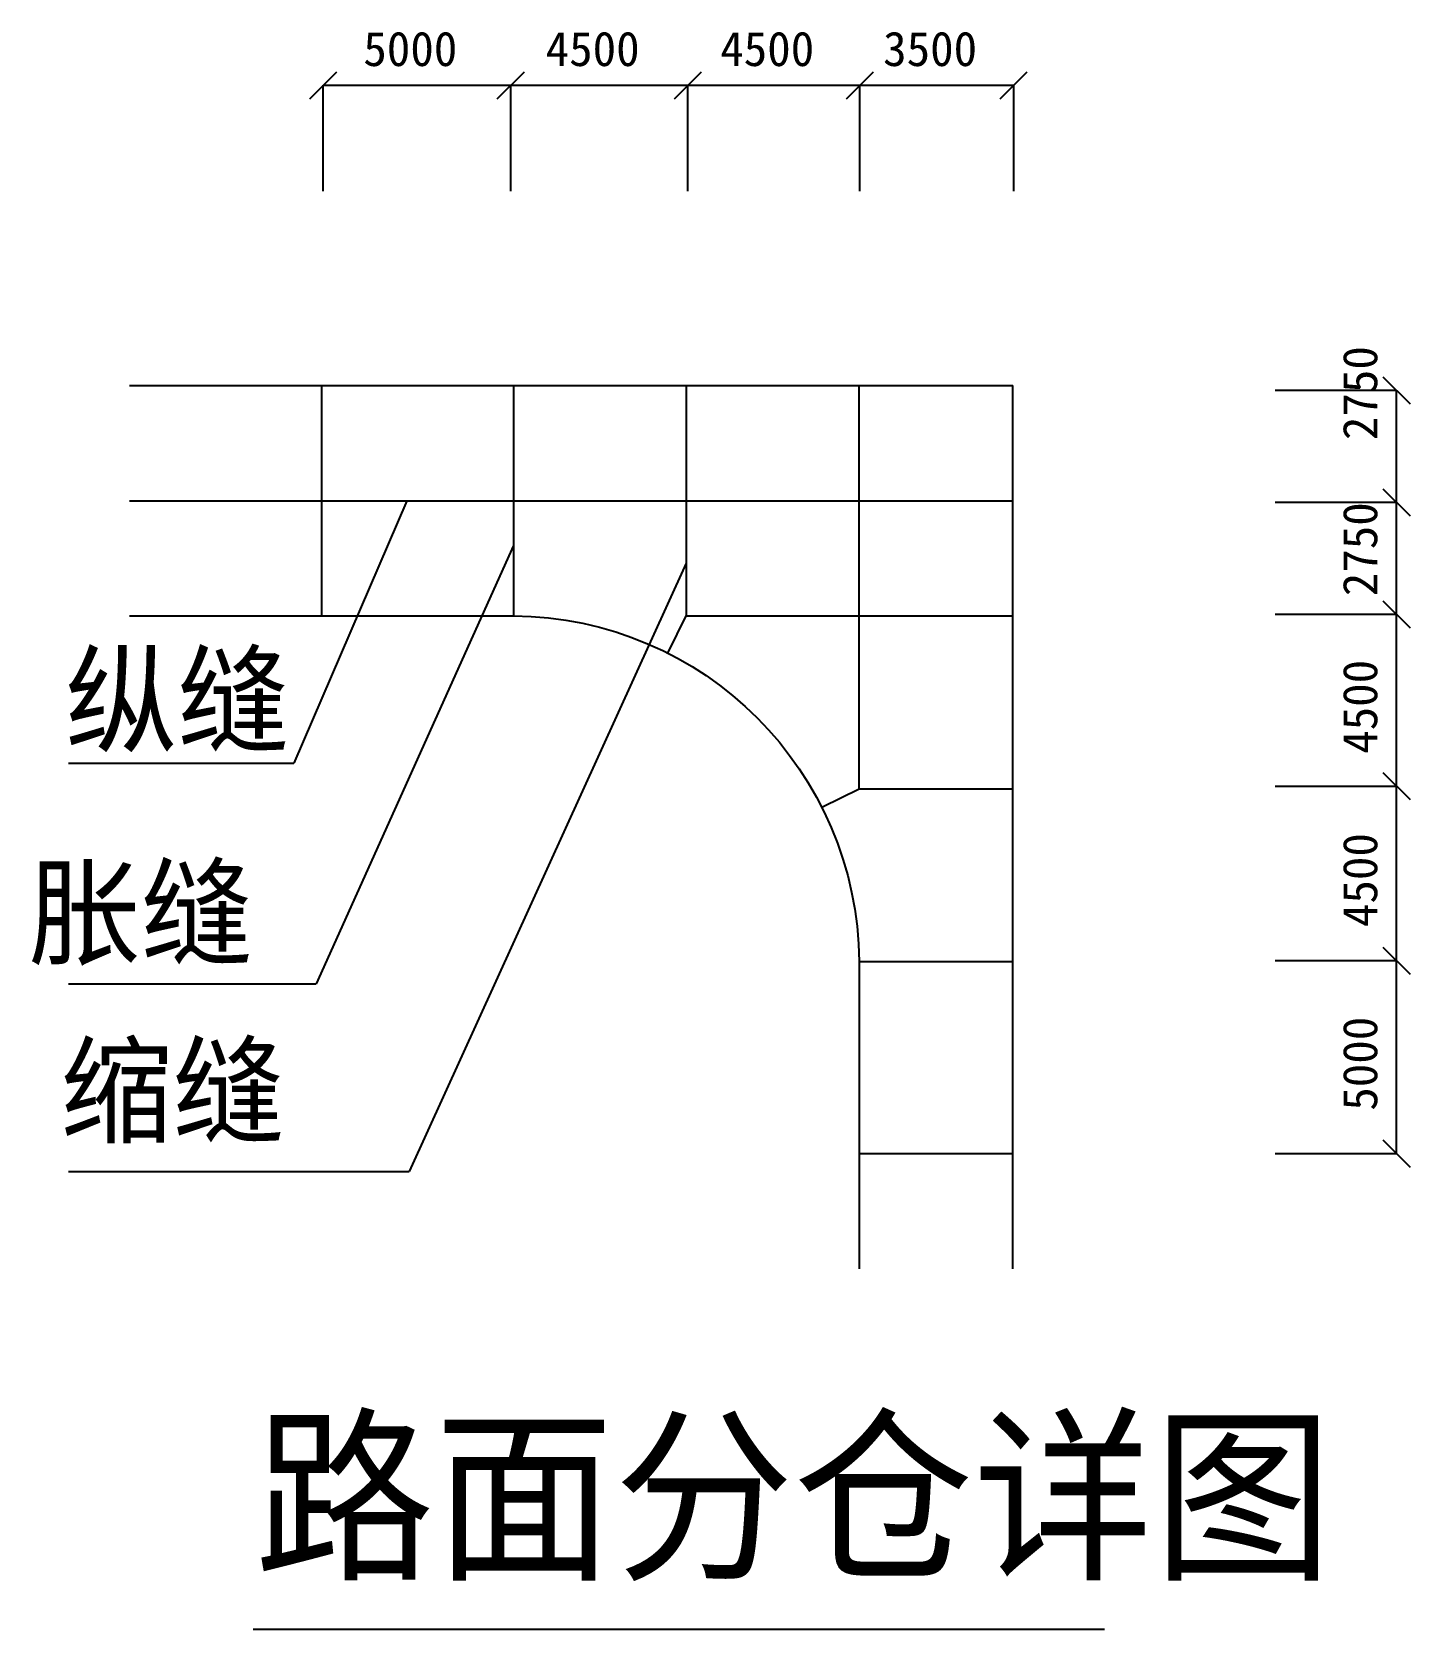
# Model space of a CAD drawing. Header units: metres. Extents: x 274 to 454, y -1201 to -993.
import ezdxf

# ---------------------------------------------------------------- set-up
doc = ezdxf.new("R2010")
doc.units = ezdxf.units.M
doc.layers.add('ZZ-2', color=7, linetype='Continuous')
doc.layers.add('ZZ-3', color=7, linetype='Continuous')

msp = doc.modelspace()

# ---------------------------------------------------------------- linework, layer by layer
msp.add_lwpolyline([(303.03, -1200.96), (413.92, -1200.96)])
at = {"layer": 'ZZ-2'}
for p, q in [((311.92, -1038.95), (311.92, -1068.97)), ((359.45, -1038.95), (359.45, -1068.97)), ((381.96, -1091.48), (381.96, -1038.95)), ((401.97, -1091.48), (401.97, -1038.95)), ((286.91, -1053.96), (401.97, -1053.96)), ((323.04, -1053.96), (308.31, -1088.14)), ((336.93, -1059.82), (311.22, -1116.9)), ((359.45, -1062.09), (323.37, -1141.33)), ((357.07, -1073.72), (359.45, -1068.97)), ((359.45, -1068.97), (401.97, -1068.97)), ((278.97, -1088.14), (308.31, -1088.14)), ((377.2, -1093.86), (381.96, -1091.48)), ((381.96, -1091.48), (401.97, -1091.48)), ((278.97, -1116.9), (311.22, -1116.9)), ((381.96, -1139), (401.97, -1139)), ((278.97, -1141.33), (323.37, -1141.33))]:
    msp.add_line(p, q, dxfattribs=at)
for points in [[(286.91, -1038.95), (401.97, -1038.95, 0.41)], [(401.97, -1154.01), (401.97, -1038.95, -0.41)], [(286.91, -1068.97), (336.93, -1068.97, -0.41), (381.96, -1113.99), (381.96, -1154.01)]]:
    msp.add_lwpolyline(points, format="xyb", dxfattribs=at)
for points in [[(336.93, -1038.95), (336.93, -1068.97)], [(381.96, -1113.99), (401.97, -1113.99)]]:
    msp.add_lwpolyline(points, dxfattribs=at)
at = {"layer": 'ZZ-3'}
for p, q in [((312.16, -999.84), (402.1, -999.84)), ((312.16, -1013.64), (312.16, -999.84)), ((336.59, -1013.64), (336.59, -999.84)), ((359.66, -1013.64), (359.66, -999.84)), ((382.07, -1013.64), (382.07, -999.84)), ((402.1, -1013.64), (402.1, -999.84)), ((436.14, -1039.57), (451.96, -1039.57)), ((451.96, -1139), (451.96, -1039.57)), ((436.14, -1054.16), (451.96, -1054.16)), ((436.14, -1068.76), (451.96, -1068.76)), ((436.14, -1091.14), (451.96, -1091.14)), ((436.14, -1113.88), (451.96, -1113.88)), ((436.14, -1139), (451.96, -1139))]:
    msp.add_line(p, q, dxfattribs=at)
for points in [[(310.4, -1001.61), (313.93, -998.08)], [(334.82, -1001.61), (338.36, -998.08)], [(357.9, -1001.61), (361.43, -998.08)], [(380.3, -1001.61), (383.84, -998.08)], [(400.33, -1001.61), (403.87, -998.08)], [(450.2, -1037.81), (453.73, -1041.34)], [(450.2, -1052.4), (453.73, -1055.93)], [(450.2, -1066.99), (453.73, -1070.52)], [(450.2, -1089.37), (453.73, -1092.91)], [(450.2, -1112.11), (453.73, -1115.65)], [(450.2, -1137.23), (453.73, -1140.77)]]:
    msp.add_lwpolyline(points, dxfattribs=at)

# ---------------------------------------------------------------- texts
for s, height, p in [('纵缝', 11.26, (278.52, -1085.53)), ('胀缝', 11.26, (273.76, -1113.26)), ('缩缝', 11.26, (277.9, -1136.45)), ('路面分仓详图', 18.01, (303.21, -1192.68))]:
    msp.add_text(s, height=height).set_placement(p)
for s, p in [('5000', (317.38, -997.34)), ('4500', (341.13, -997.34)), ('4500', (363.87, -997.34)), ('3500', (385.09, -997.34))]:
    msp.add_text(s, height=4.5, dxfattribs=at).set_placement(p)
for s, p in [('2750', (449.46, -1046.07)), ('2750', (449.46, -1066.41)), ('4500', (449.46, -1086.94)), ('4500', (449.46, -1109.51)), ('5000', (449.46, -1133.43))]:
    msp.add_text(s, height=4.5, rotation=90, dxfattribs=at).set_placement(p)

doc.saveas('drawing.dxf')
